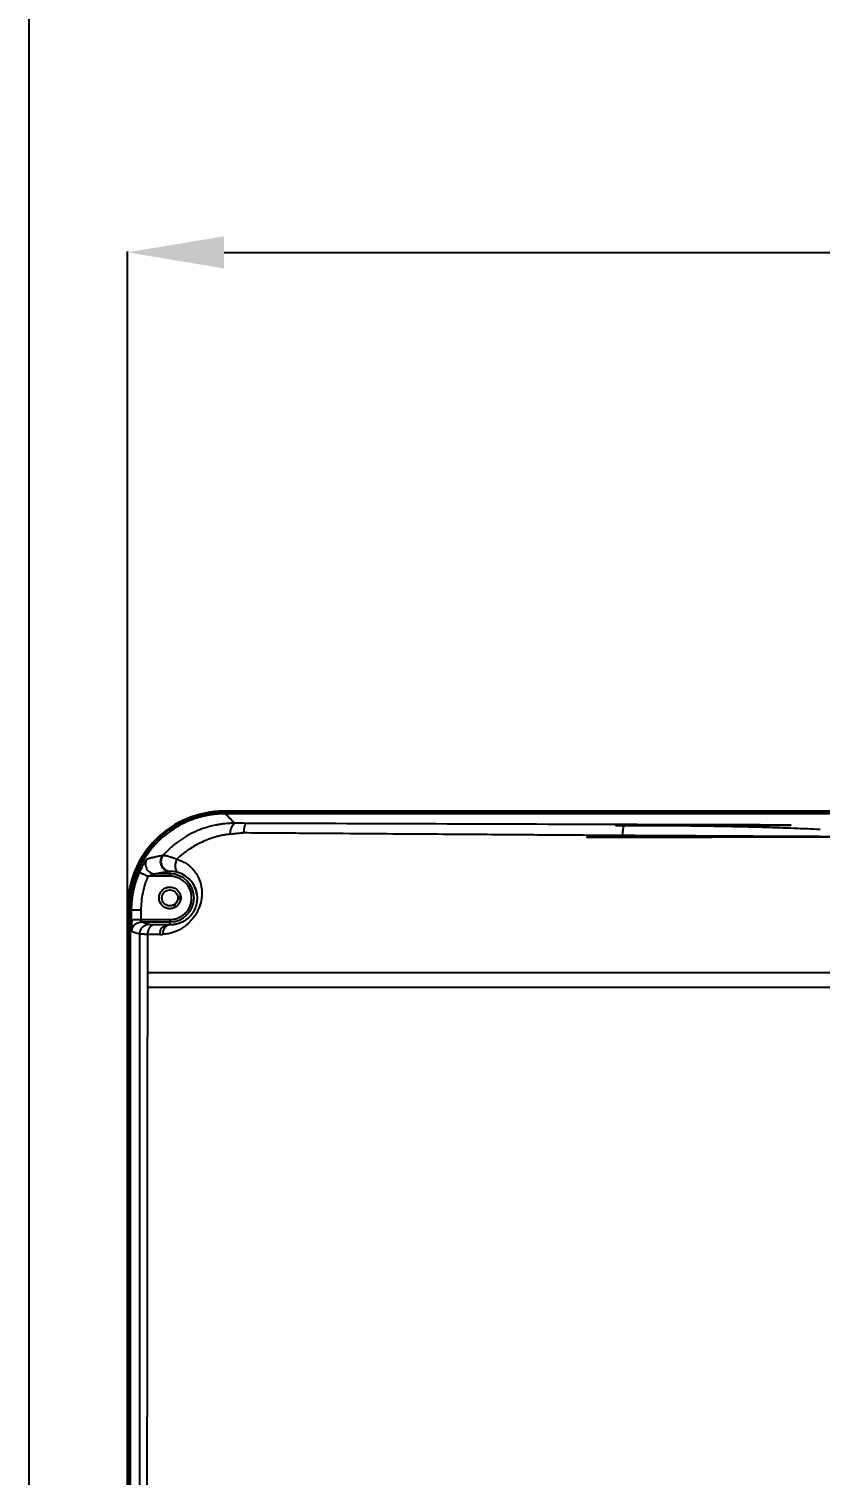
# Model space of a CAD drawing. Header units: millimetres. Extents: x 1416 to 7337, y -4252 to -1725.
# Drawn here: x 1581.6 to 1745.7, y -2442.9 to -2142.6 of the extents above; entities that cross this region are included whole.
import ezdxf

# ---------------------------------------------------------------- set-up
doc = ezdxf.new("R2010")
doc.units = ezdxf.units.MM
doc.header["$MEASUREMENT"] = 0
doc.layers.add('6', color=6, linetype='Continuous')
doc.styles.get("Standard").update_dxf_attribs({"font": 'NanumGothic.ttf'})
doc.dimstyles.get("Standard").update_dxf_attribs({"dimtxt": 0.18, "dimasz": 0.18, "dimexe": 0.18, "dimexo": 0.0625, "dimgap": 0.09, "dimtad": 0, "dimtih": 1, "dimtoh": 1, "dimdec": 4, "dimzin": 0, "dimdsep": 46, "dimtxsty": 'Standard', "dimcen": 0.09, "dimadec": 0, "dimazin": 0, "dimtfac": 1, "dimtdec": 4, "dimtofl": 0, "dimtmove": 0, "dimatfit": 3, "dimfxl": 0, "dimtolj": 1, "dimtzin": 0, "dimarcsym": 0})

# ---------------------------------------------------------------- blocks, each defined once
blk = doc.blocks.new('*D54')
at = {"color": 0, "lineweight": -2}
for p, q in [((1602.06, -2504.98), (1602.06, -2188.85)), ((1622.06, -2189.03), (2237.02, -2189.03)), ((2257.02, -2504.98), (2257.02, -2188.85))]:
    blk.add_line(p, q, dxfattribs=at)
at = {"color": 0}
for points in [[(1622.06, -2185.7), (1622.06, -2192.37), (1602.06, -2189.03)], [(2237.02, -2185.7), (2237.02, -2192.37), (2257.02, -2189.03)]]:
    blk.add_solid(points, dxfattribs=at)
at = {"layer": 'Defpoints', "color": 0}
for p in [(2257.02, -2189.03), (1602.06, -2505.04), (2257.02, -2505.04)]:
    blk.add_point(p, dxfattribs=at)
at = {"color": 2, "insert": (1929.54, -2165.43), "char_height": 25, "attachment_point": 5}
blk.add_mtext('\\A1;655', dxfattribs=at)

msp = doc.modelspace()

# ---------------------------------------------------------------- linework, layer by layer
for p, q in [((1801.78209, -2305.04349), (1622.05724, -2305.04348)), ((1801.40724, -2305.56929), (1622.33203, -2305.56929)), ((1801.46346, -2305.3146), (1622.33206, -2305.3146)), ((1610.83337, -2318.03884), (1610.83337, -2317.51031)), ((1610.83337, -2318.53882), (1606.35876, -2318.53882)), ((1610.83337, -2318.03884), (1607.76331, -2318.03884)), ((1610.83337, -2318.53882), (1610.83337, -2318.03884)), ((1602.05756, -2325.04316), (1602.05756, -2685.04316)), ((1602.32868, -2325.31795), (1602.32868, -2684.76838)), ((1602.5834, -2325.31795), (1602.5834, -2684.76839)), ((1602.88589, -2327.54751), (1602.88589, -2325.61892)), ((1604.8856, -2327.54751), (1604.8856, -2325.61892)), ((1602.88589, -2327.54751), (1604.8856, -2327.54751)), ((1604.8856, -2327.54751), (1610.83337, -2327.54751)), ((1604.92854, -2328.04748), (1610.83337, -2328.04749)), ((1610.25399, -2328.64175), (1607.70186, -2328.61576)), ((1610.83337, -2327.54751), (1610.83337, -2328.04749)), ((1610.83337, -2328.04749), (1610.83337, -2328.64758))]:
    msp.add_line(p, q)
msp.add_circle((1610.83337, -2323.04316), 1.65)
for centre, radius, start, end in [((1622.05724, -2325.04316), 19.99968, 89.9999999, 180.0000002), ((1610.83337, -2323.04316), 5.00433, 270, 90), ((1610.88741, -2323.05861), 5.58153, 7.4627894, 72.2846473), ((1629.09491, -2328.69252), 26.20341, 177.4508609, 180.8815046), ((1610.54643, -2330.43917), 1.82105, 99.2413042, 186.2515067)]:
    msp.add_arc(centre, radius, start, end)
for points, knots in [([(1622.05452, -2305.57125), (1621.90093, -2305.57444), (1621.59544, -2305.58079), (1621.1403, -2305.60368), (1620.69116, -2305.63585), (1620.24856, -2305.67786), (1619.81298, -2305.72899), (1619.38486, -2305.78886), (1618.96464, -2305.85696), (1618.5527, -2305.93278), (1618.14941, -2306.01582), (1617.7551, -2306.10555), (1617.37005, -2306.20142), (1616.99455, -2306.30289), (1616.6288, -2306.40941), (1616.27303, -2306.52044), (1615.9274, -2306.63542), (1615.59205, -2306.75381), (1615.2671, -2306.87508), (1614.95264, -2306.99868), (1614.15332, -2307.32854), (1612.89729, -2307.93298), (1611.25856, -2308.92857), (1609.7389, -2310.06616), (1608.34659, -2311.33248), (1607.08027, -2312.72479), (1605.94269, -2314.24443), (1604.94707, -2315.88319), (1604.2987, -2317.23053), (1603.89628, -2318.22734), (1603.66786, -2318.85141), (1603.45137, -2319.51267), (1603.25052, -2320.21009), (1603.06908, -2320.94227), (1602.91083, -2321.70737), (1602.77917, -2322.50316), (1602.67843, -2323.32698), (1602.60849, -2324.17575), (1602.59312, -2324.75006), (1602.58534, -2325.04045)], [0, 0, 0, 0, 0.0151298115, 0.0300925911, 0.0448779808, 0.059475888, 0.0738765041, 0.088070321, 0.1020481461, 0.1158011147, 0.1293207002, 0.1425987227, 0.1556273548, 0.1683991263, 0.1809069256, 0.1931440007, 0.2051039574, 0.2167807564, 0.2281687085, 0.2392624682, 0.2500570271, 0.3133334109, 0.3762975912, 0.4386242316, 0.5000055542, 0.561385535, 0.6237116947, 0.6866762451, 0.7499538162, 0.7707148982, 0.7925404429, 0.8153929335, 0.8392303098, 0.8640058632, 0.8896682086, 0.9161613417, 0.9434247901, 0.9713938629, 1, 1, 1, 1]), ([(1622.05716, -2305.31459), (1620.87927, -2305.37648), (1618.34242, -2305.50978), (1615.00413, -2306.51046), (1612.23281, -2307.88586), (1610.53264, -2308.95024), (1609.72567, -2309.67429), (1609.53491, -2309.84545)], [0, 0, 0, 0, 0.2599736396, 0.5599109349, 0.7606481194, 0.9434204398, 1, 1, 1, 1]), ([(1622.05452, -2305.57122), (1622.05473, -2305.50216), (1622.05509, -2305.43507), (1622.05604, -2305.3409), (1622.05662, -2305.31532), (1622.05717, -2305.31436)], [0, 0, 0, 0, 0.5, 0.5, 1, 1, 1, 1]), ([(1622.33203, -2305.56929), (1622.33204, -2305.49802), (1622.33204, -2305.43077), (1622.33204, -2305.339), (1622.33205, -2305.31552), (1622.33205, -2305.3146)], [0, 0, 0, 0, 0.5, 0.5, 1, 1, 1, 1]), ([(1621.03202, -2307.81166), (1620.90357, -2307.83343), (1620.62949, -2307.87989), (1619.5783, -2308.08675), (1618.08451, -2308.49159), (1616.10792, -2309.26131), (1614.31761, -2310.17535), (1612.9058, -2311.09751), (1611.91972, -2311.84964), (1611.27441, -2312.38651), (1610.65116, -2312.95255), (1610.04874, -2313.54488), (1609.66865, -2313.96152), (1609.47827, -2314.1702)], [0, 0, 0, 0, 0.029124549, 0.062143378, 0.239423524, 0.373719939, 0.534980734, 0.68697573, 0.749192636, 0.811592299, 0.874186031, 0.936985025, 1, 1, 1, 1]), ([(1624.30529, -2307.55259), (1624.18386, -2307.55277), (1623.93346, -2307.55315), (1623.54636, -2307.56298), (1623.13672, -2307.58107), (1622.7048, -2307.60941), (1622.28336, -2307.64673), (1621.72243, -2307.70725), (1621.31443, -2307.76895), (1621.03202, -2307.81166)], [0, 0, 0, 0, 0.111026617, 0.22896403, 0.353794422, 0.485494168, 0.624032599, 0.739759826, 1, 1, 1, 1]), ([(1623.26961, -2309.83913), (1623.33457, -2309.50471), (1623.40747, -2309.19291), (1623.56616, -2308.63852), (1623.65194, -2308.39611), (1623.83157, -2307.9985), (1623.92538, -2307.8434), (1624.11518, -2307.62796), (1624.21112, -2307.56759), (1624.30529, -2307.55259)], [0, 0, 0, 0, 0.25, 0.25, 0.5, 0.5, 0.75, 0.75, 1, 1, 1, 1]), ([(1626.16413, -2309.56505), (1626.19777, -2309.267), (1626.23478, -2308.9921), (1626.31407, -2308.50657), (1626.35634, -2308.29606), (1626.44399, -2307.95178), (1626.48935, -2307.81807), (1626.58073, -2307.63176), (1626.62673, -2307.57913), (1626.67189, -2307.56503)], [0, 0, 0, 0, 0.25, 0.25, 0.5, 0.5, 0.75, 0.75, 1, 1, 1, 1]), ([(1705.08008, -2308.01983), (1692.69252, -2307.98931), (1750.30898, -2307.95699), (1725.55227, -2307.8883), (1713.17888, -2307.85199), (1688.44166, -2307.77591), (1676.0781, -2307.73613), (1651.36453, -2307.65317), (1639.01444, -2307.60999), (1626.67189, -2307.56503)], [0, 0, 0, 0, 0.25, 0.25, 0.5, 0.5, 0.75, 0.75, 1, 1, 1, 1]), ([(1704.73822, -2310.46062), (1704.75931, -2310.10522), (1704.78317, -2309.77306), (1704.83539, -2309.18189), (1704.86375, -2308.92308), (1704.92322, -2308.49845), (1704.95433, -2308.33273), (1705.01722, -2308.10206), (1705.04899, -2308.03707), (1705.08009, -2308.01983)], [0, 0, 0, 0, 0.25, 0.25, 0.5, 0.5, 0.75, 0.75, 1, 1, 1, 1]), ([(1741.12241, -2308.65562), (1740.80979, -2308.64222), (1739.61373, -2308.59097), (1737.39902, -2308.51429), (1734.54305, -2308.42576), (1731.64722, -2308.34874), (1728.62127, -2308.27933), (1725.42533, -2308.21661), (1721.97526, -2308.16008), (1718.15182, -2308.10903), (1713.97676, -2308.0665), (1709.55227, -2308.03466), (1706.57043, -2308.02477), (1705.08008, -2308.01983)], [0, 0, 0, 0, 0.03347812, 0.128083734, 0.216409409, 0.301926637, 0.387410747, 0.4770903, 0.568088851, 0.66603324, 0.777919, 0.889002423, 1, 1, 1, 1]), ([(1745.7099, -2308.87021), (1744.83222, -2308.8239), (1743.39444, -2308.74803), (1741.75937, -2308.68153), (1741.12241, -2308.65562)], [0, 0, 0, 0, 0.610440701, 1, 1, 1, 1]), ([(1609.53491, -2309.84545), (1609.04462, -2310.24524), (1608.06184, -2311.0466), (1607.26097, -2312.02981), (1606.85964, -2312.52252)], [0, 0, 0, 0, 0.498881491, 1, 1, 1, 1]), ([(1623.26957, -2309.83898), (1623.13499, -2309.85319), (1622.86456, -2309.88174), (1622.45799, -2309.93749), (1622.04855, -2310.00317), (1621.63637, -2310.0799), (1621.22155, -2310.16761), (1620.80417, -2310.2666), (1620.03698, -2310.46839), (1618.92155, -2310.82754), (1617.49044, -2311.42417), (1616.08874, -2312.14844), (1614.96609, -2312.84964), (1614.0971, -2313.46745), (1613.46387, -2313.95767), (1612.84711, -2314.47288), (1612.45342, -2314.83714), (1612.25618, -2315.01963)], [0, 0, 0, 0, 0.0328823727, 0.0660739839, 0.0995948565, 0.1334644089, 0.1677014121, 0.2023239489, 0.2373493767, 0.3597721228, 0.4855286611, 0.6120088206, 0.7410277488, 0.8054256499, 0.8700368321, 0.9348870241, 1, 1, 1, 1]), ([(1626.16413, -2309.56507), (1626.00723, -2309.57936), (1625.69171, -2309.60809), (1625.21618, -2309.65219), (1624.73588, -2309.69731), (1624.25097, -2309.74352), (1623.76146, -2309.79074), (1623.43412, -2309.82285), (1623.26957, -2309.83898)], [0, 0, 0, 0, 0.162195053, 0.326166209, 0.491923432, 0.65947593, 0.828832189, 1, 1, 1, 1]), ([(1704.73822, -2310.46061), (1702.77021, -2310.45273), (1698.90854, -2310.43727), (1693.22504, -2310.41334), (1757.75549, -2310.38945), (1752.49076, -2310.36551), (1747.42228, -2310.34154), (1738.46986, -2310.29751), (1725.09638, -2310.22599), (1710.17866, -2310.13769), (1697.79016, -2310.05949), (1689.66567, -2310.00633), (1679.96942, -2309.94006), (1670.36751, -2309.87352), (1659.25752, -2309.79586), (1649.1842, -2309.72572), (1638.03873, -2309.64799), (1630.24883, -2309.5936), (1626.16413, -2309.56507)], [0, 0, 0, 0, 0.039668891, 0.07783922, 0.1145771, 0.149943993, 0.183996941, 0.21678879, 0.330500352, 0.453787072, 0.517864216, 0.580620904, 0.617858079, 0.713715529, 0.774614558, 0.842394047, 0.917358004, 1, 1, 1, 1]), ([(1606.85964, -2312.52252), (1606.68393, -2312.71836), (1605.9518, -2313.53438), (1604.90368, -2315.21509), (1603.53572, -2317.96588), (1602.52807, -2321.28969), (1602.39196, -2323.85139), (1602.32865, -2325.0431)], [0, 0, 0, 0, 0.058091471, 0.242049442, 0.434562407, 0.736956884, 1, 1, 1, 1]), ([(1606.08327, -2314.9549), (1606.13911, -2314.9373), (1606.25045, -2314.9022), (1606.42995, -2314.84904), (1606.61798, -2314.7957), (1606.81553, -2314.74214), (1607.02239, -2314.68837), (1607.23866, -2314.63441), (1607.52195, -2314.56651), (1607.8821, -2314.48465), (1608.33405, -2314.38851), (1608.81075, -2314.29267), (1609.15707, -2314.22814), (1609.3286, -2314.19617)], [0, 0, 0, 0, 0.07436632, 0.148259995, 0.221681246, 0.294630292, 0.367107354, 0.439112651, 0.5106464, 0.636377269, 0.759845698, 0.881052884, 1, 1, 1, 1]), ([(1609.3286, -2314.19617), (1609.19969, -2314.34449), (1609.09041, -2314.51544), (1608.9282, -2314.88212), (1608.87541, -2315.07748), (1608.82906, -2315.4658), (1608.83532, -2315.65845), (1608.89548, -2316.01926), (1608.94907, -2316.18737), (1609.08577, -2316.48844), (1609.17704, -2316.63937), (1609.40899, -2316.9219), (1609.54982, -2317.05322), (1609.87246, -2317.2734), (1610.05414, -2317.36191), (1610.43663, -2317.48037), (1610.63707, -2317.51019), (1610.83337, -2317.51031)], [0, 0, 0, 0, 0.125, 0.125, 0.25, 0.25, 0.375, 0.375, 0.5, 0.5, 0.625, 0.625, 0.75, 0.75, 0.875, 0.875, 1, 1, 1, 1]), ([(1609.47829, -2314.17021), (1609.34913, -2314.31693), (1609.23928, -2314.48613), (1609.07508, -2314.8494), (1609.02088, -2315.04312), (1608.97103, -2315.42876), (1608.97522, -2315.62038), (1609.031, -2315.97998), (1609.0823, -2316.1479), (1609.21463, -2316.44934), (1609.30349, -2316.60071), (1609.53034, -2316.88492), (1609.66847, -2317.01751), (1609.98586, -2317.24133), (1610.16501, -2317.33221), (1610.54322, -2317.45646), (1610.74193, -2317.48968), (1610.93715, -2317.49345)], [0, 0, 0, 0, 0.125, 0.125, 0.25, 0.25, 0.375, 0.375, 0.5, 0.5, 0.625, 0.625, 0.75, 0.75, 0.875, 0.875, 1, 1, 1, 1]), ([(1609.47827, -2314.1702), (1609.48307, -2314.17149), (1609.49271, -2314.17409), (1609.51928, -2314.17957), (1609.55494, -2314.18644), (1609.6007, -2314.19496), (1609.68826, -2314.21117), (1609.84976, -2314.24111), (1610.12915, -2314.29922), (1610.50376, -2314.38753), (1610.88546, -2314.49608), (1611.25202, -2314.61532), (1611.58989, -2314.73667), (1611.93323, -2314.87437), (1612.17121, -2314.98144), (1612.25626, -2315.0197)], [0, 0, 0, 0, 0.038203005, 0.076888203, 0.11605583, 0.155703871, 0.195828073, 0.305321776, 0.421901714, 0.545315215, 0.6870402, 0.754353452, 0.837011815, 0.941749912, 1, 1, 1, 1]), ([(1604.5252, -2317.74125), (1604.67545, -2317.41226), (1604.9893, -2316.72505), (1605.41959, -2315.95836), (1605.72492, -2315.46213), (1605.8879, -2315.21375), (1605.94547, -2315.1341), (1605.96241, -2315.11065)], [0, 0, 0, 0, 0.297329121, 0.621084712, 0.782942672, 0.936101324, 1, 1, 1, 1]), ([(1606.08327, -2314.9549), (1605.98166, -2315.11259), (1605.90174, -2315.28634), (1605.79449, -2315.64557), (1605.76716, -2315.83076), (1605.76222, -2316.191), (1605.78443, -2316.36588), (1605.84581, -2316.60908), (1605.87089, -2316.68703), (1605.92847, -2316.83564), (1605.96039, -2316.9055), (1606.07257, -2317.11701), (1606.16838, -2317.25641), (1606.40319, -2317.51435), (1606.54227, -2317.63267), (1606.85478, -2317.82959), (1607.02809, -2317.90794), (1607.39011, -2318.01258), (1607.57854, -2318.03878), (1607.76331, -2318.03884)], [0, 0, 0, 0, 0.125, 0.125, 0.25, 0.25, 0.375, 0.375, 0.4375, 0.4375, 0.5, 0.5, 0.625, 0.625, 0.75, 0.75, 0.875, 0.875, 1, 1, 1, 1]), ([(1605.96241, -2315.11065), (1605.98753, -2315.07487), (1606.05491, -2314.97886), (1606.07233, -2314.96413), (1606.08326, -2314.95489)], [0, 0, 0, 0, 0.372679413, 1, 1, 1, 1]), ([(1607.76331, -2318.03884), (1608.11271, -2317.95068), (1608.53457, -2317.86255), (1609.54743, -2317.68636), (1610.13808, -2317.5983), (1610.83337, -2317.51031)], [0, 0, 0, 0, 0.5, 0.5, 1, 1, 1, 1]), ([(1612.25618, -2315.01963), (1612.34093, -2315.04494), (1612.51035, -2315.09552), (1612.75943, -2315.18236), (1613.00444, -2315.2771), (1613.24501, -2315.38047), (1613.48117, -2315.49223), (1613.91705, -2315.71836), (1614.52509, -2316.10132), (1615.14949, -2316.62297), (1615.62526, -2317.11439), (1616.12375, -2317.71789), (1616.69195, -2318.61407), (1617.21266, -2319.91205), (1617.44644, -2321.18151), (1617.47167, -2322.28737), (1617.37666, -2323.40087), (1617.04646, -2324.7836), (1616.42851, -2326.10172), (1615.80853, -2327.04466), (1615.15212, -2327.85837), (1614.3578, -2328.62287), (1613.44136, -2329.29381), (1612.60868, -2329.76503), (1611.78908, -2330.11981), (1611.08253, -2330.34381), (1610.44646, -2330.48776), (1609.88692, -2330.57569), (1609.51656, -2330.59944), (1609.32989, -2330.61142)], [0, 0, 0, 0, 0.012322541, 0.024631136, 0.036936237, 0.049248313, 0.061577823, 0.073935183, 0.119023567, 0.164121477, 0.190809619, 0.217478393, 0.276542249, 0.341403117, 0.410633326, 0.446065389, 0.480251063, 0.546027265, 0.608587868, 0.640508863, 0.67328425, 0.729563711, 0.774305723, 0.822130207, 0.863403611, 0.906718052, 0.937368495, 0.968433072, 1, 1, 1, 1]), ([(1610.93715, -2317.49345), (1610.95577, -2317.49061), (1611.01301, -2317.48829), (1611.19306, -2317.49092), (1611.31561, -2317.49601), (1611.75723, -2317.53781), (1612.14943, -2317.60178), (1612.58581, -2317.74174)], [0, 0, 0, 0, 0.25, 0.25, 0.5, 0.5, 1, 1, 1, 1]), ([(1612.25617, -2315.01963), (1612.1416, -2315.2494), (1612.04049, -2315.52522), (1611.91832, -2316.11736), (1611.89934, -2316.43165), (1611.96718, -2316.99213), (1612.05359, -2317.23485), (1612.2897, -2317.5837), (1612.43718, -2317.69072), (1612.5858, -2317.74176)], [0, 0, 0, 0, 0.25, 0.25, 0.5, 0.5, 0.75, 0.75, 1, 1, 1, 1]), ([(1602.88589, -2325.61893), (1602.88691, -2325.46659), (1602.88895, -2325.16263), (1602.90532, -2324.70807), (1602.93123, -2324.25636), (1602.96745, -2323.80796), (1603.01349, -2323.36332), (1603.06918, -2322.92287), (1603.13423, -2322.48703), (1603.20835, -2322.0562), (1603.29124, -2321.63077), (1603.38257, -2321.2111), (1603.48199, -2320.79753), (1603.58915, -2320.39038), (1603.70366, -2319.98995), (1603.82516, -2319.59652), (1603.95325, -2319.21035), (1604.08749, -2318.83165), (1604.22764, -2318.46071), (1604.37265, -2318.09742), (1604.4746, -2317.8594), (1604.52521, -2317.74124)], [0, 0, 0, 0, 0.056399059, 0.112535046, 0.168378617, 0.223900741, 0.279072759, 0.33386645, 0.388254075, 0.442208437, 0.495702928, 0.54871157, 0.60120906, 0.65317081, 0.704572975, 0.755392486, 0.805607074, 0.855195297, 0.904136548, 0.952411078, 1, 1, 1, 1]), ([(1604.52521, -2317.74125), (1604.53067, -2317.74362), (1604.58575, -2317.76759), (1604.71495, -2317.82379), (1604.76409, -2317.84517), (1604.88347, -2317.8971), (1604.95349, -2317.92756), (1605.19442, -2318.03236), (1605.39763, -2318.12075), (1605.8563, -2318.32026), (1606.11054, -2318.43085), (1606.35875, -2318.53882)], [0, 0, 0, 0, 0.25, 0.25, 0.375, 0.375, 0.5, 0.5, 0.75, 0.75, 1, 1, 1, 1]), ([(1604.8856, -2325.61893), (1604.8857, -2324.40531), (1605.01044, -2323.19101), (1605.50481, -2320.81497), (1605.87465, -2319.65186), (1606.35875, -2318.53882)], [0, 0, 0, 0, 0.5, 0.5, 1, 1, 1, 1]), ([(1606.35875, -2318.53882), (1606.62811, -2318.41499), (1606.93848, -2318.29621), (1607.35395, -2318.15611), (1607.48321, -2318.11576), (1607.68299, -2318.0571), (1607.7501, -2318.03964), (1607.76331, -2318.03889)], [0, 0, 0, 0, 0.5, 0.5, 0.75, 0.75, 1, 1, 1, 1]), ([(1610.83337, -2327.54751), (1610.9047, -2327.54655), (1611.04687, -2327.54464), (1611.25911, -2327.52924), (1611.46945, -2327.50465), (1611.6779, -2327.46998), (1611.88443, -2327.42547), (1612.08906, -2327.37105), (1612.29178, -2327.30674), (1612.56732, -2327.205), (1612.90888, -2327.04962), (1613.30499, -2326.81812), (1613.67848, -2326.54567), (1614.13877, -2326.13042), (1614.62648, -2325.53053), (1615.04022, -2324.7306), (1615.2855, -2323.89245), (1615.36381, -2323.04334), (1615.28554, -2322.19406), (1615.04031, -2321.35589), (1614.62648, -2320.5558), (1614.13889, -2319.95605), (1613.67862, -2319.54077), (1613.30529, -2319.26841), (1612.90903, -2319.03676), (1612.50303, -2318.85216), (1612.09153, -2318.71058), (1611.67905, -2318.6118), (1611.25877, -2318.55014), (1610.97562, -2318.54261), (1610.83337, -2318.53882)], [0, 0, 0, 0, 0.015134317, 0.030166878, 0.045130811, 0.060059698, 0.074987359, 0.089947623, 0.104974097, 0.120099948, 0.152258073, 0.184453443, 0.217295835, 0.250176265, 0.315811169, 0.38008215, 0.440030427, 0.500016221, 0.559964508, 0.619950309, 0.684221291, 0.749856195, 0.782698588, 0.815579019, 0.847737146, 0.87993252, 0.910063199, 0.939938083, 0.969827151, 1, 1, 1, 1]), ([(1614.62778, -2318.91689), (1614.68767, -2318.9723), (1614.80747, -2319.08312), (1614.97776, -2319.25911), (1615.14094, -2319.44204), (1615.29613, -2319.63248), (1615.44329, -2319.83004), (1615.58213, -2320.03465), (1615.71241, -2320.24621), (1615.83386, -2320.46463), (1615.9462, -2320.68979), (1616.04913, -2320.92158), (1616.14225, -2321.15999), (1616.22515, -2321.40498), (1616.29742, -2321.65647), (1616.35865, -2321.91429), (1616.40824, -2322.17841), (1616.46001, -2322.55392), (1616.48894, -2323.03699), (1616.46092, -2323.63339), (1616.37059, -2324.22194), (1616.24059, -2324.70873), (1616.10623, -2325.08644), (1615.95794, -2325.44365), (1615.73461, -2325.87868), (1615.41329, -2326.37178), (1614.89576, -2327.00783), (1614.37438, -2327.45962), (1613.73742, -2327.89174), (1613.3338, -2328.10248), (1612.94976, -2328.26277), (1612.73202, -2328.34373), (1612.48414, -2328.42349), (1612.20686, -2328.49772), (1611.90103, -2328.5624), (1611.56768, -2328.61267), (1611.20738, -2328.6455), (1610.96152, -2328.64688), (1610.83337, -2328.6476)], [0, 0, 0, 0, 0.0202498064, 0.040500795, 0.0607470112, 0.0809826341, 0.1012020924, 0.121398435, 0.1415635781, 0.1616904219, 0.1817729922, 0.2018024048, 0.2217657371, 0.2416524445, 0.261455198, 0.2811673343, 0.3007686842, 0.3202390749, 0.3623105113, 0.4003725331, 0.4363664988, 0.4716822545, 0.4881143531, 0.5044319896, 0.536503575, 0.5692021362, 0.603941063, 0.6823618121, 0.7053268167, 0.7744196727, 0.7917206609, 0.8120694006, 0.8355101166, 0.8620791304, 0.8917935488, 0.9246686778, 0.9607331005, 1, 1, 1, 1]), ([(1610.83337, -2325.29316), (1610.78591, -2325.29231), (1610.69138, -2325.2906), (1610.55051, -2325.27692), (1610.41134, -2325.25506), (1610.27388, -2325.22425), (1610.13813, -2325.18469), (1609.90545, -2325.10079), (1609.58893, -2324.9377), (1609.23177, -2324.64505), (1608.9389, -2324.28767), (1608.73265, -2323.88763), (1608.60941, -2323.46747), (1608.57036, -2323.04334), (1608.60938, -2322.61903), (1608.73252, -2322.19903), (1608.93881, -2321.79881), (1609.23151, -2321.44152), (1609.58881, -2321.14876), (1609.94721, -2320.96383), (1610.27204, -2320.85822), (1610.55039, -2320.80322), (1610.73875, -2320.79653), (1610.83337, -2320.79316)], [0, 0, 0, 0, 0.020164989, 0.040166742, 0.060084193, 0.079997277, 0.099985981, 0.120129392, 0.185072923, 0.25009234, 0.315035905, 0.380055357, 0.440004496, 0.500028767, 0.559977928, 0.620002214, 0.684945745, 0.749965163, 0.814908728, 0.879928179, 0.920008673, 0.959819173, 1, 1, 1, 1]), ([(1610.83337, -2320.79316), (1610.88083, -2320.79402), (1610.97537, -2320.79573), (1611.11624, -2320.80941), (1611.2554, -2320.83127), (1611.39286, -2320.86208), (1611.52861, -2320.90164), (1611.7613, -2320.98554), (1612.07781, -2321.14863), (1612.43497, -2321.44128), (1612.72784, -2321.79865), (1612.93409, -2322.1987), (1613.05733, -2322.61885), (1613.09638, -2323.04299), (1613.05737, -2323.46729), (1612.93422, -2323.8873), (1612.72794, -2324.28751), (1612.43523, -2324.6448), (1612.07793, -2324.93757), (1611.71954, -2325.12249), (1611.3947, -2325.22811), (1611.11635, -2325.28311), (1610.92799, -2325.2898), (1610.83337, -2325.29316)], [0, 0, 0, 0, 0.020164989, 0.040166742, 0.060084193, 0.079997277, 0.099985981, 0.120129392, 0.185072923, 0.25009234, 0.315035905, 0.380055357, 0.440004496, 0.500028767, 0.559977928, 0.620002214, 0.684945745, 0.749965163, 0.814908728, 0.879928179, 0.920008673, 0.959819173, 1, 1, 1, 1]), ([(1613.00387, -2322.64349), (1612.89117, -2322.79903), (1612.32756, -2323.57692), (1611.91395, -2324.44752), (1611.58304, -2325.14404)], [0, 0, 0, 0, 0.199949446, 1, 1, 1, 1]), ([(1616.42166, -2322.33366), (1616.42926, -2322.37244), (1616.47373, -2322.5993), (1616.48525, -2323.04078), (1616.45422, -2323.81253), (1616.25875, -2324.77662), (1615.75502, -2325.90949), (1615.01638, -2326.91403), (1614.4648, -2327.3572), (1614.16759, -2327.59599)], [0, 0, 0, 0, 0.0234485719, 0.1371932329, 0.2406898122, 0.4322307174, 0.6065297266, 0.7879902362, 1, 1, 1, 1]), ([(1602.58532, -2325.04045), (1602.51364, -2325.04067), (1602.44585, -2325.04105), (1602.35328, -2325.042), (1602.32957, -2325.04257), (1602.32866, -2325.04309)], [0, 0, 0, 0, 0.5, 0.5, 1, 1, 1, 1]), ([(1602.58339, -2325.31794), (1602.51216, -2325.31794), (1602.44492, -2325.31794), (1602.35312, -2325.31794), (1602.32959, -2325.31794), (1602.32867, -2325.31794)], [0, 0, 0, 0, 0.5, 0.5, 1, 1, 1, 1]), ([(1602.88589, -2325.61893), (1602.85674, -2325.58992), (1602.79843, -2325.5319), (1602.71984, -2325.45371), (1602.64717, -2325.38141), (1602.60465, -2325.3391), (1602.58339, -2325.31794)], [0, 0, 0, 0, 0.24996535, 0.499953515, 0.749964923, 1, 1, 1, 1]), ([(1604.8856, -2325.61893), (1604.62664, -2325.61893), (1604.36777, -2325.61893), (1603.88843, -2325.61893), (1603.66814, -2325.61893), (1603.2988, -2325.61893), (1603.14991, -2325.61893), (1602.94561, -2325.61893), (1602.8903, -2325.61893), (1602.88589, -2325.61893)], [0, 0, 0, 0, 0.25, 0.25, 0.5, 0.5, 0.75, 0.75, 1, 1, 1, 1]), ([(1602.89349, -2328.9623), (1602.8933, -2328.9491), (1602.89124, -2328.80642), (1602.88753, -2328.34336), (1602.88654, -2327.86153), (1602.88589, -2327.54751)], [0, 0, 0, 0, 0.034288418, 0.370628771, 1, 1, 1, 1]), ([(1602.92884, -2330.04741), (1602.92335, -2330.01147), (1602.91492, -2329.95626), (1602.90491, -2329.64381), (1602.89835, -2329.33919), (1602.89505, -2329.08355), (1602.89349, -2328.9623)], [0, 0, 0, 0, 0.390795257, 0.600206816, 0.810361072, 1, 1, 1, 1]), ([(1602.92884, -2330.04741), (1602.95558, -2329.79585), (1602.99672, -2329.40887), (1603.24611, -2328.9433), (1603.50418, -2328.62291), (1603.82455, -2328.36481), (1604.29006, -2328.11536), (1604.677, -2328.07423), (1604.92854, -2328.04748)], [0, 0, 0, 0, 0.239458566, 0.36835874, 0.499993754, 0.631637227, 0.760537817, 1, 1, 1, 1]), ([(1606.50396, -2328.58884), (1606.26843, -2328.58893), (1606.01434, -2328.63196), (1605.52235, -2328.82699), (1605.28598, -2328.97964), (1604.89574, -2329.37012), (1604.7432, -2329.60663), (1604.54833, -2330.09889), (1604.50534, -2330.35312), (1604.50528, -2330.58876)], [0, 0, 0, 0, 0.25, 0.25, 0.5, 0.5, 0.75, 0.75, 1, 1, 1, 1]), ([(1604.92853, -2328.04749), (1604.91706, -2328.04636), (1604.90588, -2327.99201), (1604.89012, -2327.80712), (1604.8856, -2327.67768), (1604.8856, -2327.54751)], [0, 0, 0, 0, 0.5, 0.5, 1, 1, 1, 1]), ([(1607.70186, -2328.61576), (1607.52332, -2328.61709), (1607.33081, -2328.6612), (1606.95799, -2328.85739), (1606.7788, -2329.01012), (1606.48243, -2329.3998), (1606.36622, -2329.63546), (1606.21681, -2330.1259), (1606.18313, -2330.37918), (1606.18196, -2330.61411)], [0, 0, 0, 0, 0.25, 0.25, 0.5, 0.5, 0.75, 0.75, 1, 1, 1, 1]), ([(1607.70186, -2328.61576), (1607.33612, -2328.61203), (1607.04374, -2328.60776), (1606.63696, -2328.59862), (1606.52245, -2328.59374), (1606.50396, -2328.58884)], [0, 0, 0, 0, 0.5, 0.5, 1, 1, 1, 1]), ([(1610.83337, -2328.6476), (1610.66729, -2328.64887), (1610.48687, -2328.68769), (1610.13038, -2328.86692), (1609.95513, -2329.00825), (1609.65714, -2329.38111), (1609.53558, -2329.61187), (1609.3742, -2330.10511), (1609.33428, -2330.36591), (1609.32988, -2330.61142)], [0, 0, 0, 0, 0.25, 0.25, 0.5, 0.5, 0.75, 0.75, 1, 1, 1, 1]), ([(1604.50506, -2330.58876), (1604.50741, -2386.9067), (1604.50849, -2443.2249), (1604.50863, -2555.86127), (1604.50769, -2612.17948), (1604.5055, -2668.49745)], [0, 0, 0, 0, 0.5, 0.5, 1, 1, 1, 1]), ([(1606.18196, -2330.61411), (1606.13271, -2330.61376), (1606.02779, -2330.61302), (1605.86955, -2330.61176), (1605.70152, -2330.61031), (1605.52761, -2330.60867), (1605.35148, -2330.60683), (1605.17764, -2330.60481), (1605.01114, -2330.60261), (1604.85766, -2330.60021), (1604.72306, -2330.59763), (1604.61454, -2330.59486), (1604.53499, -2330.5919), (1604.51518, -2330.58982), (1604.50506, -2330.58876)], [0, 0, 0, 0, 0.048689618, 0.103726808, 0.165172529, 0.233069548, 0.307433608, 0.388243616, 0.475431097, 0.568869316, 0.668362694, 0.773637269, 0.884333154, 1, 1, 1, 1]), ([(1606.18196, -2330.61411), (1606.1674, -2341.39267), (1606.13796, -2363.18806), (1606.10593, -2396.2372), (1606.08207, -2429.99695), (1606.06735, -2464.46298), (1606.06017, -2507.05468), (1606.06875, -2556.94544), (1606.10121, -2613.30336), (1606.14502, -2650.28183), (1606.16657, -2668.4721)], [0, 0, 0, 0, 0.095707965, 0.193531689, 0.293458873, 0.395476665, 0.499571653, 0.671650552, 0.838480012, 1, 1, 1, 1]), ([(1608.7362, -2330.63748), (1608.31179, -2330.63361), (1607.45983, -2330.62584), (1606.60897, -2330.61803), (1606.18196, -2330.61411)], [0, 0, 0, 0, 0.49814455, 1, 1, 1, 1]), ([(1606.17129, -2338.53309), (1752.27629, -2338.53312), (1753.50054, -2338.53319), (1755.72412, -2338.53348), (1758.72153, -2338.53384), (1762.49479, -2338.53424), (1767.04556, -2338.53461), (1772.24225, -2338.53482), (1777.55452, -2338.5348), (1782.45005, -2338.53462), (1786.5298, -2338.5344), (1789.79335, -2338.53419), (1791.69652, -2338.53417), (1792.51225, -2338.53416)], [0, 0, 0, 0, 0.035783911, 0.090574158, 0.164370011, 0.257170763, 0.368975963, 0.499785681, 0.639825492, 0.759867334, 0.859910957, 0.939955539, 1, 1, 1, 1]), ([(1792.40917, -2341.62145), (1791.89485, -2341.62148), (1790.63421, -2341.62156), (1788.39465, -2341.62181), (1785.45832, -2341.62216), (1780.71436, -2341.62281), (1774.46783, -2341.62347), (1768.42972, -2341.62356), (1763.9421, -2341.62343), (1760.92817, -2341.62334), (1757.91676, -2341.62322), (1754.90788, -2341.62308), (1752.90467, -2341.62297), (1606.16717, -2341.62291)], [0, 0, 0, 0, 0.038059238, 0.093286447, 0.165681546, 0.255244425, 0.44411877, 0.627617874, 0.702094301, 0.776570727, 0.851047153, 0.925523577, 1, 1, 1, 1])]:
    msp.add_open_spline(points, degree=3, knots=knots)
for points, degree in [([(1622.33203, -2305.5693), (1622.23979, -2305.5693), (1622.14728, -2305.56995), (1622.05452, -2305.57125)], 3), ([(1622.05717, -2305.31459), (1622.05719, -2305.13986), (1622.05721, -2305.04949), (1622.05724, -2305.04348)], 3), ([(1622.05717, -2305.31459), (1622.14879, -2305.31459), (1622.24042, -2305.3146), (1622.33204, -2305.3146)], 3), ([(1624.30529, -2307.55223), (1623.3309, -2306.57307), (1622.67289, -2305.91184), (1622.33203, -2305.5693)], 3), ([(1626.67189, -2307.56503), (1625.88013, -2307.56214), (1625.09018, -2307.5578), (1624.30529, -2307.55222)], 3), ([(1609.3286, -2314.19617), (1609.3782, -2314.18725), (1609.42808, -2314.17858), (1609.47824, -2314.17017)], 3), ([(1610.83337, -2317.51031), (1610.86786, -2317.50437), (1610.90246, -2317.49875), (1610.93715, -2317.49345)], 3), ([(1602.32865, -2325.0431), (1602.19311, -2325.04313), (1602.05757, -2325.04316)], 2), ([(1602.32866, -2325.04309), (1602.32867, -2325.13471), (1602.32867, -2325.22633), (1602.32867, -2325.31795)], 3), ([(1602.58534, -2325.04045), (1602.58404, -2325.1332), (1602.58339, -2325.22571), (1602.58339, -2325.31794)], 3), ([(1606.50396, -2328.58884), (1605.81835, -2328.40843), (1605.29319, -2328.22797), (1604.92853, -2328.04749)], 3), ([(1610.83337, -2328.64758), (1610.63906, -2328.64565), (1610.44593, -2328.64371), (1610.25399, -2328.64175)], 3), ([(1604.50506, -2330.58876), (1603.8191, -2330.40831), (1603.29368, -2330.22786), (1602.92884, -2330.04741)], 3), ([(1608.7362, -2330.63748), (1608.93282, -2330.62883), (1609.13072, -2330.62015), (1609.32989, -2330.61142)], 3)]:
    msp.add_open_spline(points, degree=degree)
at = {"layer": '6'}
msp.add_lwpolyline([(2581.59278, -1980.00858), (1581.59278, -1980.00858), (1581.59278, -3905.04316), (3509.09278, -3905.04316), (3509.09278, -2880.04316)], dxfattribs=at)

# ---------------------------------------------------------------- dimensions: what is measured, and where the dimension line sits
at = {"color": 3}
dim = msp.add_linear_dim(base=(2257.01874, -2189.03448), p1=(1602.05756, -2505.04316), p2=(2257.01874, -2505.04316), dimstyle='Standard', override={"dimtxt": 25, "dimasz": 20, "dimgap": 10, "dimtad": 1, "dimtih": 0, "dimdec": 0, "dimclrt": 2, "dimtdec": 0, "dimtmove": 2}, dxfattribs=at)
dim.commit()
dim.dimension.update_dxf_attribs({"geometry": '*D54', "text_midpoint": (1929.53815, -2165.42576)})

doc.saveas('drawing.dxf')
